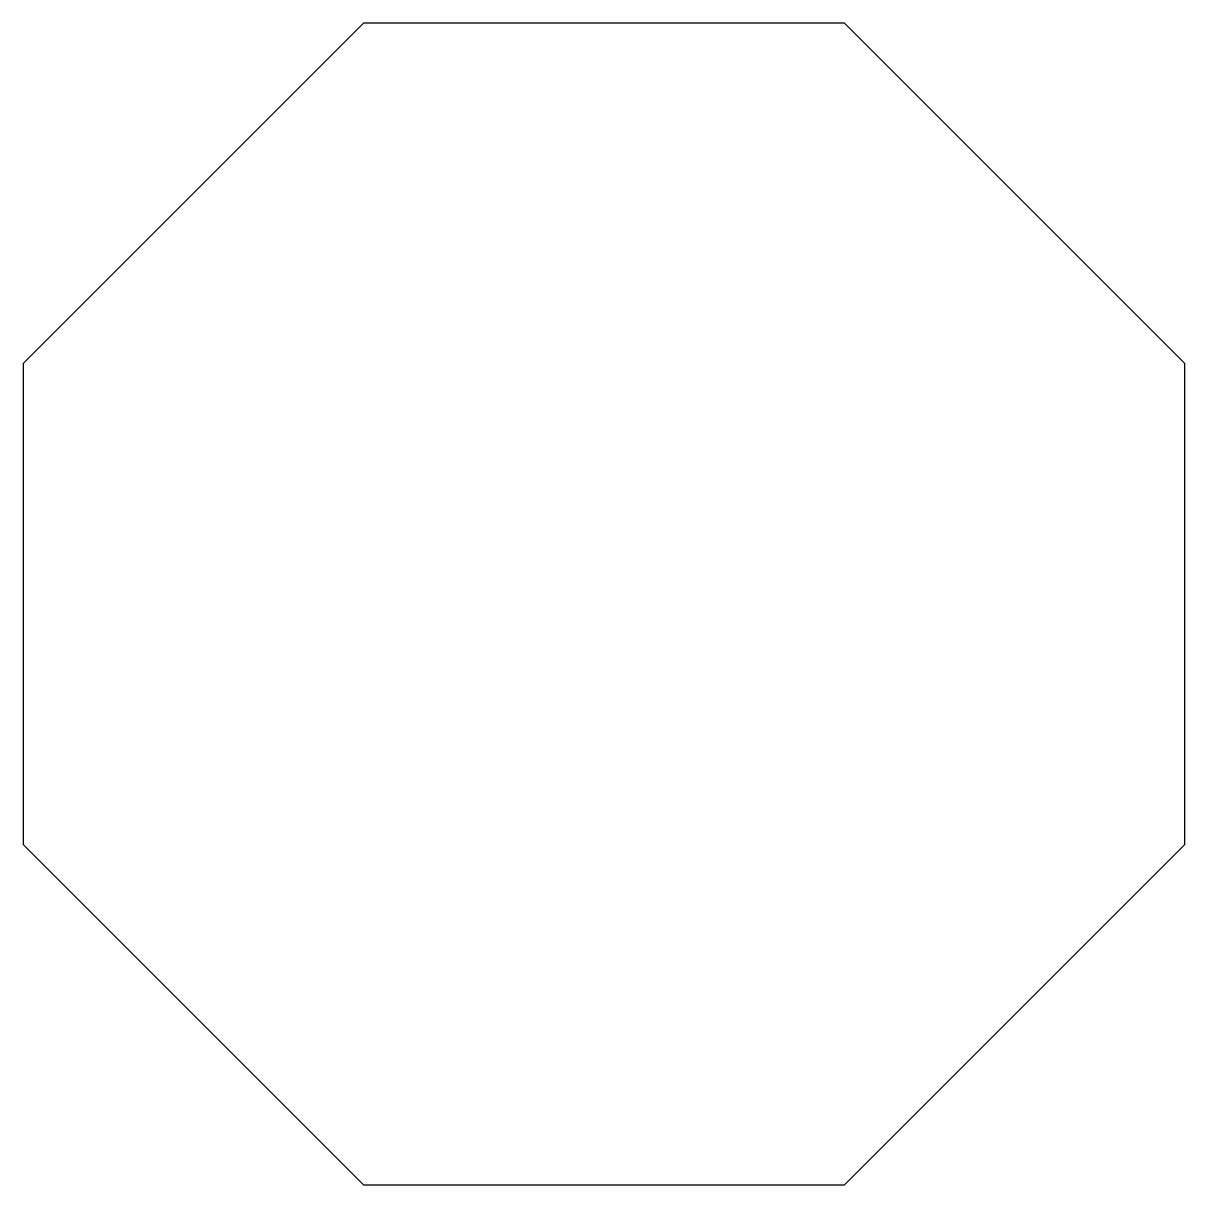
# Model space of a CAD drawing. Header units: millimetres. Extents: x 67 to 190, y 5 to 69.
# Drawn here: x 136 to 190, y 9 to 63 of the extents above; entities that cross this region are included whole.
import ezdxf

# ---------------------------------------------------------------- set-up
doc = ezdxf.new("R2010")
doc.units = ezdxf.units.MM
doc.layers.add('Layer 01', color=12, linetype='Continuous', true_color=0xc80000)

msp = doc.modelspace()

# ---------------------------------------------------------------- linework, layer by layer
at = {"layer": 'Layer 01'}
for p, q in [((151.816, 63), (136, 47.184)), ((174.184, 63), (151.816, 63)), ((190, 47.184), (174.184, 63)), ((136, 47.184), (136, 24.816)), ((190, 24.816), (190, 47.184)), ((136, 24.816), (151.816, 9)), ((174.184, 9), (190, 24.816)), ((151.816, 9), (174.184, 9))]:
    msp.add_line(p, q, dxfattribs=at)

doc.saveas('drawing.dxf')
